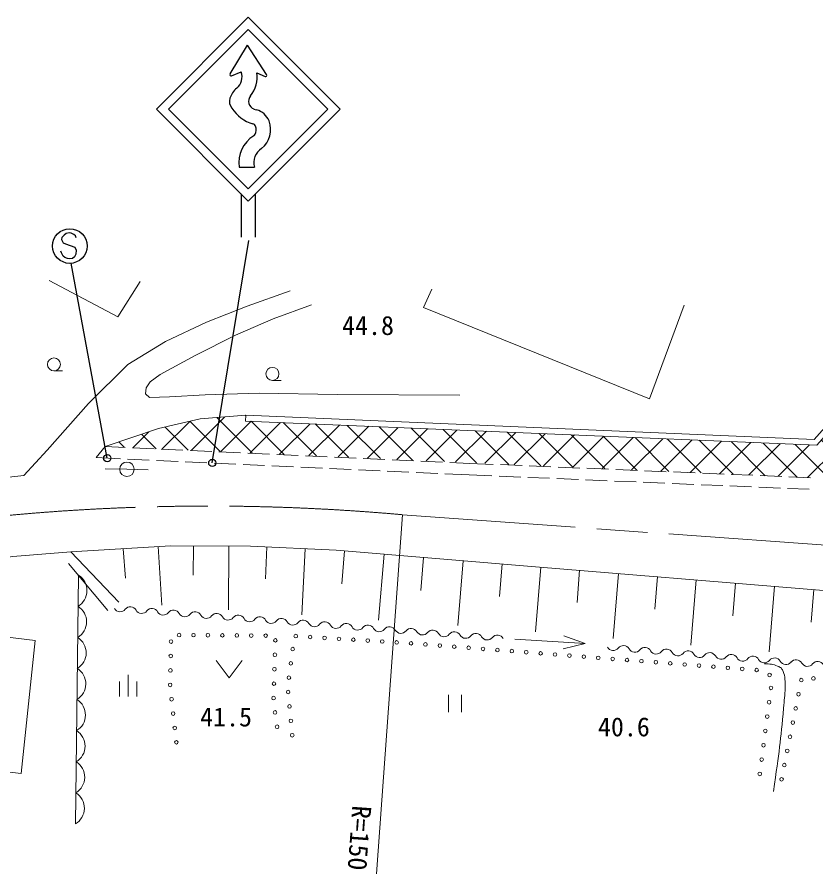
# Model space of a CAD drawing. Units: millimetres, scale not verified. Extents: x 40000 to 680000, y 20000 to 380000.
# Drawn here: x 277569 to 332876, y 265615 to 324917 of the extents above; entities that cross this region are included whole.
import ezdxf
from ezdxf.enums import TextEntityAlignment as Align

# ---------------------------------------------------------------- set-up
doc = ezdxf.new("R2010")
doc.units = ezdxf.units.MM
doc.header["$LTSCALE"] = 1000
doc.linetypes.add('CHAIN', pattern=[18.5, 12, -1.5, 3.5, -1.5])
for name, color, linetype, lineweight in [('M-BMK', 2, 'CHAIN', 13), ('M-STR-HTXT', 7, 'Continuous', 13), ('M-STR-STRC', 7, 'Continuous', 25), ('M-WORK', 1, 'Continuous', 13)]:
    doc.layers.add(name, color=color, linetype=linetype, lineweight=lineweight)
doc.styles.add('ＭＳ ゴシック', font='')
doc.styles.get('ＭＳ ゴシック').set_extended_font_data('MS Gothic')

msp = doc.modelspace()

# ---------------------------------------------------------------- hatches: boundary and pattern name
at = {"layer": 'M-WORK'}
h = msp.add_hatch(dxfattribs=at)
h.set_pattern_fill('USER', color=256, style=0, pattern_type=2)
h.set_pattern_definition([(45, (290594, 295880), (-1060.66, 1060.66), []), (135, (290594, 295880), (-1060.66, -1060.66), [])])
h.paths.add_polyline_path([(283674, 295200), (334635, 292941), (334969, 292828), (336002, 294792), (337409, 296747), (337409, 297372), (336846, 299077), (336332, 299117), (332934, 295281), (293379, 296960), (293396, 297360), (290253, 297102), (287368, 296445)])

# ---------------------------------------------------------------- linework, layer by layer
at = {"layer": 'M-BMK'}
msp.add_line((304250, 290474), (367009, 285951), dxfattribs=at)
msp.add_arc((290853, 141074), 150000, 84.87597, 97.88376, dxfattribs=at)
at = {"layer": 'M-STR-HTXT'}
msp.add_line((304250, 290474), (302458, 265615), dxfattribs=at)
at = {"layer": 'M-STR-STRC'}
for p, q in [((292310, 320984), (293519, 322971)), ((294844, 320940), (293519, 322971)), ((292415, 320859), (293080, 321120)), ((294172, 321071), (294736, 320814)), ((292950, 314536), (294005, 314536)), ((293075, 312689), (293075, 309689)), ((294075, 309689), (294075, 312689)), ((280663, 309658), (280644, 309522)), ((280817, 309824), (280663, 309658)), ((280975, 309936), (280817, 309824)), ((281174, 309976), (280975, 309936)), ((281313, 309956), (281174, 309976)), ((281486, 309869), (281313, 309956)), ((281618, 309780), (281486, 309869)), ((281659, 309646), (281618, 309780)), ((280644, 309522), (280747, 309303)), ((280747, 309303), (280928, 309215)), ((280928, 309215), (281567, 308989)), ((281567, 308989), (281663, 308782)), ((291082, 294056), (293619, 309452)), ((280647, 308592), (280600, 308724)), ((280748, 308379), (280647, 308592)), ((280872, 308290), (280748, 308379)), ((281627, 308509), (281542, 308330)), ((281663, 308782), (281627, 308509)), ((281047, 308200), (280872, 308290)), ((281191, 308180), (281047, 308200)), ((281392, 308214), (281191, 308180)), ((283812, 294392), (281316, 307879)), ((281542, 308330), (281392, 308214))]:
    msp.add_line(p, q, dxfattribs=at)
for points in [[(293575, 312189), (299939, 318553), (293575, 324917), (287211, 318553)], [(293575, 313038), (299090, 318553), (293575, 324068), (288059, 318553)]]:
    msp.add_lwpolyline(points, close=True, dxfattribs=at)
for centre, radius in [((281212, 309074), 1200), ((283812, 294392), 250), ((291082, 294056), 250)]:
    msp.add_circle(centre, radius, dxfattribs=at)
for centre, radius, start, end in [((292384, 320940), 86.3, 148.67131, 291.44939), ((292134, 320774), 1007, 309.64419, 20.13773), ((292134, 320774), 2059, 320.48023, 8.29105), ((294772, 320893), 86.3, 245.55604, 33.11134), ((293739, 318837), 1508, 129.64419, 161.91192), ((292989, 319082), 719, 161.91192, 220.56779), ((294166, 319098), 575, 140.48023, 249.58059), ((294598, 319999), 2562, 212.70621, 253.97952), ((294709, 320554), 2130, 249.58059, 254.84784), ((293816, 317259), 1285, 21.6294, 74.84784), ((293816, 317259), 288, 21.6294, 74.84784), ((293477, 317124), 652, 330.80549, 21.6294), ((293477, 317124), 1649, 308.15279, 21.6294), ((295104, 314857), 2178, 122.04963, 188.49383), ((293795, 316947), 288, 302.04963, 330.80549), ((295104, 314857), 1145, 122.04963, 196.31331)]:
    msp.add_arc(centre, radius, start, end, dxfattribs=at)
at = {"layer": 'M-WORK'}
for p, q in [((280120, 300432), (280720, 300432)), ((295248, 299771), (295848, 299771)), ((293379, 296960), (293396, 297360)), ((283674, 295200), (285051, 295136)), ((285551, 295113), (287049, 295043)), ((287548, 295020), (289047, 294951)), ((289546, 294928), (291045, 294858)), ((291544, 294835), (293043, 294766)), ((293542, 294743), (295040, 294673)), ((283045, 294428), (284719, 294350)), ((285218, 294327), (286717, 294258)), ((287216, 294235), (288715, 294165)), ((289214, 294142), (290712, 294073)), ((295540, 294650), (297038, 294581)), ((297538, 294557), (299036, 294488)), ((299536, 294465), (301034, 294395)), ((301533, 294372), (303032, 294303)), ((303531, 294280), (305030, 294210)), ((305529, 294187), (307028, 294118)), ((285175, 293621), (283653, 293652)), ((285175, 293621), (286635, 293579)), ((291212, 294050), (292710, 293980)), ((293210, 293957), (294708, 293888)), ((295208, 293865), (296706, 293795)), ((297205, 293772), (298704, 293703)), ((299203, 293679), (300702, 293610)), ((301201, 293587), (302700, 293517)), ((307527, 294095), (308904, 294031)), ((308904, 294031), (310530, 293962)), ((311029, 293941), (312528, 293877)), ((313027, 293856), (314526, 293793)), ((315026, 293772), (316524, 293708)), ((317024, 293687), (318522, 293624)), ((319022, 293602), (320521, 293539)), ((303199, 293494), (304697, 293425)), ((305197, 293402), (306695, 293332)), ((307195, 293309), (308868, 293232)), ((308868, 293232), (310438, 293165)), ((310937, 293144), (312436, 293081)), ((312935, 293060), (314434, 292996)), ((314933, 292975), (316432, 292911)), ((321020, 293518), (322519, 293454)), ((323018, 293433), (324517, 293370)), ((325017, 293349), (326515, 293285)), ((327015, 293264), (328513, 293201)), ((329013, 293179), (330512, 293116)), ((331011, 293095), (332510, 293031)), ((316932, 292890), (318430, 292827)), ((318930, 292806), (320429, 292742)), ((320928, 292721), (322427, 292658)), ((322926, 292636), (324425, 292573)), ((324925, 292552), (326423, 292488)), ((326923, 292467), (328421, 292404)), ((328921, 292383), (330420, 292319)), ((330919, 292298), (332418, 292235)), ((287342, 288276), (287594, 284217)), ((289780, 288320), (289768, 286286)), ((292221, 288304), (292193, 283899)), ((294862, 288241), (294758, 286041)), ((281287, 287900), (284607, 284424)), ((284902, 288124), (285076, 286081)), ((297503, 288116), (297286, 283547)), ((300242, 287966), (300054, 285687)), ((302977, 287740), (302601, 283180)), ((281135, 287098), (283856, 283845)), ((305714, 287515), (305526, 285234)), ((308450, 287289), (308080, 282801)), ((311143, 287067), (310958, 284823)), ((313836, 286845), (313471, 282373)), ((316519, 286626), (316337, 284390)), ((281610, 269073), (281813, 286287)), ((319202, 286407), (318836, 281912)), ((321899, 286187), (321716, 283939)), ((324597, 285967), (324228, 281448)), ((327308, 285746), (327124, 283486)), ((330019, 285525), (329649, 280982)), ((332744, 285302), (332559, 283031)), ((312026, 281855), (316895, 281555)), ((316895, 281555), (315426, 282097)), ((316895, 281555), (315371, 281198)), ((291343, 280390), (292243, 279190)), ((292243, 279190), (293143, 280390)), ((285264, 277888), (285264, 279388)), ((284664, 277888), (284664, 278938)), ((285864, 277888), (285864, 278938)), ((307445, 278006), (307445, 276806)), ((308345, 276806), (308345, 278006))]:
    msp.add_line(p, q, dxfattribs=at)
for points in [[(279791, 306686), (284553, 304176), (286077, 306615)], [(274068, 306225), (272005, 302472), (271231, 300807), (270644, 298696), (270222, 296702), (270199, 294521), (270457, 293771), (271207, 293067), (272216, 292551), (278032, 293184), (279651, 294943), (282512, 298180), (285233, 300877), (287836, 302472), (290674, 303809), (293489, 304911), (296467, 305967)], [(306277, 306087), (305714, 304821), (321358, 298488), (323751, 304985)], [(308221, 298761), (299754, 298807), (294336, 298878), (290583, 298784), (288121, 298636), (286729, 298589), (286463, 298839), (286494, 299261), (286776, 299683), (287464, 300183), (289887, 301497), (292686, 302904), (295298, 304030), (297956, 304999)], [(293379, 296960), (332934, 295281), (336332, 299117)], [(293396, 297360), (332761, 295688), (336033, 299382)], [(283045, 294428), (283674, 295200), (287368, 296445), (290253, 297102), (293396, 297360)], [(251173, 283714), (277264, 287572), (281287, 287900), (288201, 288330), (293725, 288295), (299670, 288013), (313743, 286852), (349699, 283897), (370702, 282207), (370848, 281957), (370848, 281467), (370285, 280852), (369243, 280362), (367471, 279736), (365636, 279361), (363217, 279101), (361754, 278908), (360264, 278699), (359523, 278491), (359169, 278272), (358898, 278011), (358617, 277573), (358064, 276427), (355182, 269688)]]:
    msp.add_lwpolyline(points, dxfattribs=at)
msp.add_lwpolyline([(270030, 282822), (278817, 281775), (277848, 272565), (267481, 273753), (268044, 280680), (269748, 280539)], close=True, dxfattribs=at)
for centre, radius in [((280120, 300882), 450), ((295248, 300221), 450), ((285175, 293621), 500), ((288225, 281696), 125), ((288781, 282145), 125), ((289781, 282138), 125), ((290781, 282132), 125), ((291781, 282125), 125), ((292781, 282119), 125), ((293781, 282112), 125), ((294781, 282106), 125), ((295448, 281779), 125), ((296860, 282073), 125), ((297858, 282010), 125), ((298856, 281948), 125), ((299854, 281885), 125), ((300852, 281823), 125), ((301850, 281761), 125), ((302848, 281698), 125), ((303846, 281636), 125), ((304844, 281571), 125), ((296651, 281175), 125), ((305841, 281494), 125), ((306838, 281417), 125), ((307835, 281340), 125), ((308832, 281263), 125), ((309829, 281186), 125), ((310826, 281109), 125), ((311823, 281032), 125), ((288205, 280696), 125), ((295417, 280779), 125), ((312820, 280955), 125), ((313817, 280878), 125), ((314814, 280801), 125), ((315811, 280724), 125), ((316809, 280647), 125), ((317806, 280570), 125), ((318803, 280493), 125), ((319800, 280416), 125), ((296519, 280184), 125), ((320797, 280339), 125), ((321794, 280262), 125), ((322791, 280185), 125), ((323788, 280108), 125), ((324785, 280031), 125), ((325782, 279954), 125), ((326779, 279877), 125), ((327776, 279800), 125), ((288185, 279696), 125), ((295385, 279780), 125), ((296386, 279193), 125), ((328773, 279723), 125), ((329672, 279381), 125), ((288166, 278696), 125), ((295354, 278780), 125), ((331868, 279027), 125), ((332709, 279145), 125), ((296336, 278200), 125), ((329767, 278486), 125), ((331672, 278046), 125), ((288262, 277702), 125), ((295323, 277781), 125), ((329638, 277494), 125), ((296430, 277204), 125), ((331477, 277066), 125), ((288373, 276708), 125), ((295428, 276788), 125), ((329509, 276502), 125), ((288484, 275714), 125), ((295567, 275798), 125), ((296524, 276209), 125), ((331281, 276085), 125), ((296619, 275213), 125), ((329380, 275511), 125), ((331086, 275104), 125), ((288595, 274720), 125), ((329251, 274519), 125), ((330890, 274124), 125), ((329122, 273527), 125), ((330695, 273143), 125), ((328993, 272536), 125), ((330499, 272162), 125)]:
    msp.add_circle(centre, radius, dxfattribs=at)
for centre, radius, start, end in [((281136, 285219), 1265, 301.03419, 57.61582), ((281110, 283067), 1265, 301.03419, 57.61582), ((285410, 283654), 452, 29.44902, 141.73897), ((284701, 284213), 452, 209.44902, 321.73897), ((286196, 284098), 452, 209.44902, 321.73897), ((286905, 283538), 452, 29.44902, 141.73897), ((287692, 283982), 452, 209.44902, 321.73897), ((288401, 283423), 452, 29.44902, 141.73897), ((289187, 283867), 452, 209.44902, 321.73897), ((289897, 283308), 452, 29.44902, 141.73897), ((290683, 283752), 452, 209.44902, 321.73897), ((291392, 283193), 452, 29.44902, 141.73897), ((292888, 283077), 452, 29.44902, 141.73897), ((292179, 283637), 452, 209.44902, 321.73897), ((293674, 283521), 452, 209.44902, 321.73897), ((294383, 282962), 452, 29.44902, 141.73897), ((295170, 283406), 452, 209.44902, 321.73897), ((295879, 282847), 452, 29.44902, 141.73897), ((296665, 283291), 452, 209.44902, 321.73897), ((297374, 282732), 452, 29.44902, 141.73897), ((298161, 283176), 452, 209.44902, 321.73897), ((298870, 282616), 452, 29.44902, 141.73897), ((300366, 282501), 452, 29.44902, 141.73897), ((299656, 283060), 452, 209.44902, 321.73897), ((301152, 282945), 452, 209.44902, 321.73897), ((301861, 282386), 452, 29.44902, 141.73897), ((302648, 282830), 452, 209.44902, 321.73897), ((303357, 282271), 452, 29.44902, 141.73897), ((304143, 282715), 452, 209.44902, 321.73897), ((304852, 282156), 452, 29.44902, 141.73897), ((305639, 282600), 452, 209.44902, 321.73897), ((306348, 282040), 452, 29.44902, 141.73897), ((307843, 281925), 452, 29.44902, 141.73897), ((281085, 280916), 1265, 301.03419, 57.61582), ((307134, 282484), 452, 209.44902, 321.73897), ((308630, 282369), 452, 209.44902, 321.73897), ((309339, 281810), 452, 29.44902, 141.73897), ((310125, 282254), 452, 209.44902, 321.73897), ((310835, 281695), 452, 29.44902, 141.73897), ((318840, 281526), 452, 209.19973, 321.48968), ((319546, 280963), 452, 29.19973, 141.48968), ((320335, 281404), 452, 209.19973, 321.48968), ((321041, 280842), 452, 29.19973, 141.48968), ((322536, 280720), 452, 29.19973, 141.48968), ((321830, 281282), 452, 209.19973, 321.48968), ((323325, 281160), 452, 209.19973, 321.48968), ((324031, 280598), 452, 29.19973, 141.48968), ((324820, 281039), 452, 209.19973, 321.48968), ((325526, 280476), 452, 29.19973, 141.48968), ((326315, 280917), 452, 209.19973, 321.48968), ((327022, 280355), 452, 29.19973, 141.48968), ((327810, 280795), 452, 209.19973, 321.48968), ((328517, 280233), 452, 29.19973, 141.48968), ((330012, 280111), 452, 29.19973, 141.48968), ((329305, 280673), 452, 209.19973, 321.48968), ((330800, 280552), 452, 209.19973, 321.48968), ((331507, 279989), 452, 29.19973, 141.48968), ((332295, 280430), 452, 209.19973, 321.48968), ((333002, 279868), 452, 29.19973, 141.48968), ((281060, 278764), 1265, 301.03419, 57.61582), ((281034, 276612), 1265, 301.03419, 57.61582), ((281009, 274460), 1265, 301.03419, 57.61582), ((280984, 272308), 1265, 301.03419, 57.61582), ((280958, 270157), 1265, 301.03419, 57.61582)]:
    msp.add_arc(centre, radius, start, end, dxfattribs=at)
msp.add_open_spline([(329312, 280159), (329721, 280130), (329901, 280154), (330227, 279995), (330331, 279943), (330404, 279929), (330485, 279846), (330553, 279775), (330573, 279719), (330610, 279627), (330689, 279429), (330716, 279308), (330735, 279095), (330756, 278864), (330760, 278733), (330751, 278501), (330728, 277950), (330688, 277643), (330641, 277094), (330450, 274832), (330321, 274096), (329953, 271324)], degree=3, knots=[0, 0, 0, 0, 1, 1, 1, 2, 2, 2, 3, 3, 3, 4, 4, 4, 5, 5, 5, 6, 6, 6, 7, 7, 7, 7], dxfattribs=at)

# ---------------------------------------------------------------- texts
at = {"layer": 'M-STR-HTXT', "style": 'ＭＳ ゴシック'}
msp.add_text('R=150', height=1320, rotation=265.878, dxfattribs=at).set_placement((301280, 268096), align=Align.MIDDLE_CENTER)
at = {"layer": 'M-WORK', "style": 'ＭＳ ゴシック'}
for s, p in [('44.8', (301866, 303574)), ('41.5', (292035, 276478)), ('40.6', (319582, 275792))]:
    msp.add_text(s, height=1320, dxfattribs=at).set_placement(p, align=Align.MIDDLE_CENTER)

doc.saveas('drawing.dxf')
